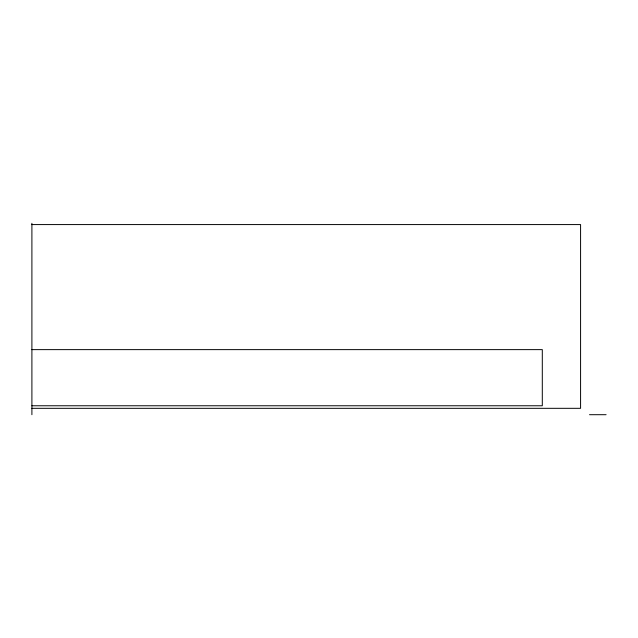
<?xml version="1.0" encoding="UTF-8"?>
<svg xmlns="http://www.w3.org/2000/svg" width="638" height="638" viewBox="0 0 638 638"><rect width="100%" height="100%" fill="white"/><g stroke="black" fill="none" stroke-linecap="round" stroke-linejoin="round"><path stroke-width="0.96" d="M31.9 224.576L580.58 224.576L580.58 408.32L31.9 408.32M31.9 349.624L542.3 349.624L542.3 405.768L31.9 405.768M589.512 414.7L606.1 414.7M31.9 223.3L31.9 414.7"/></g></svg>
